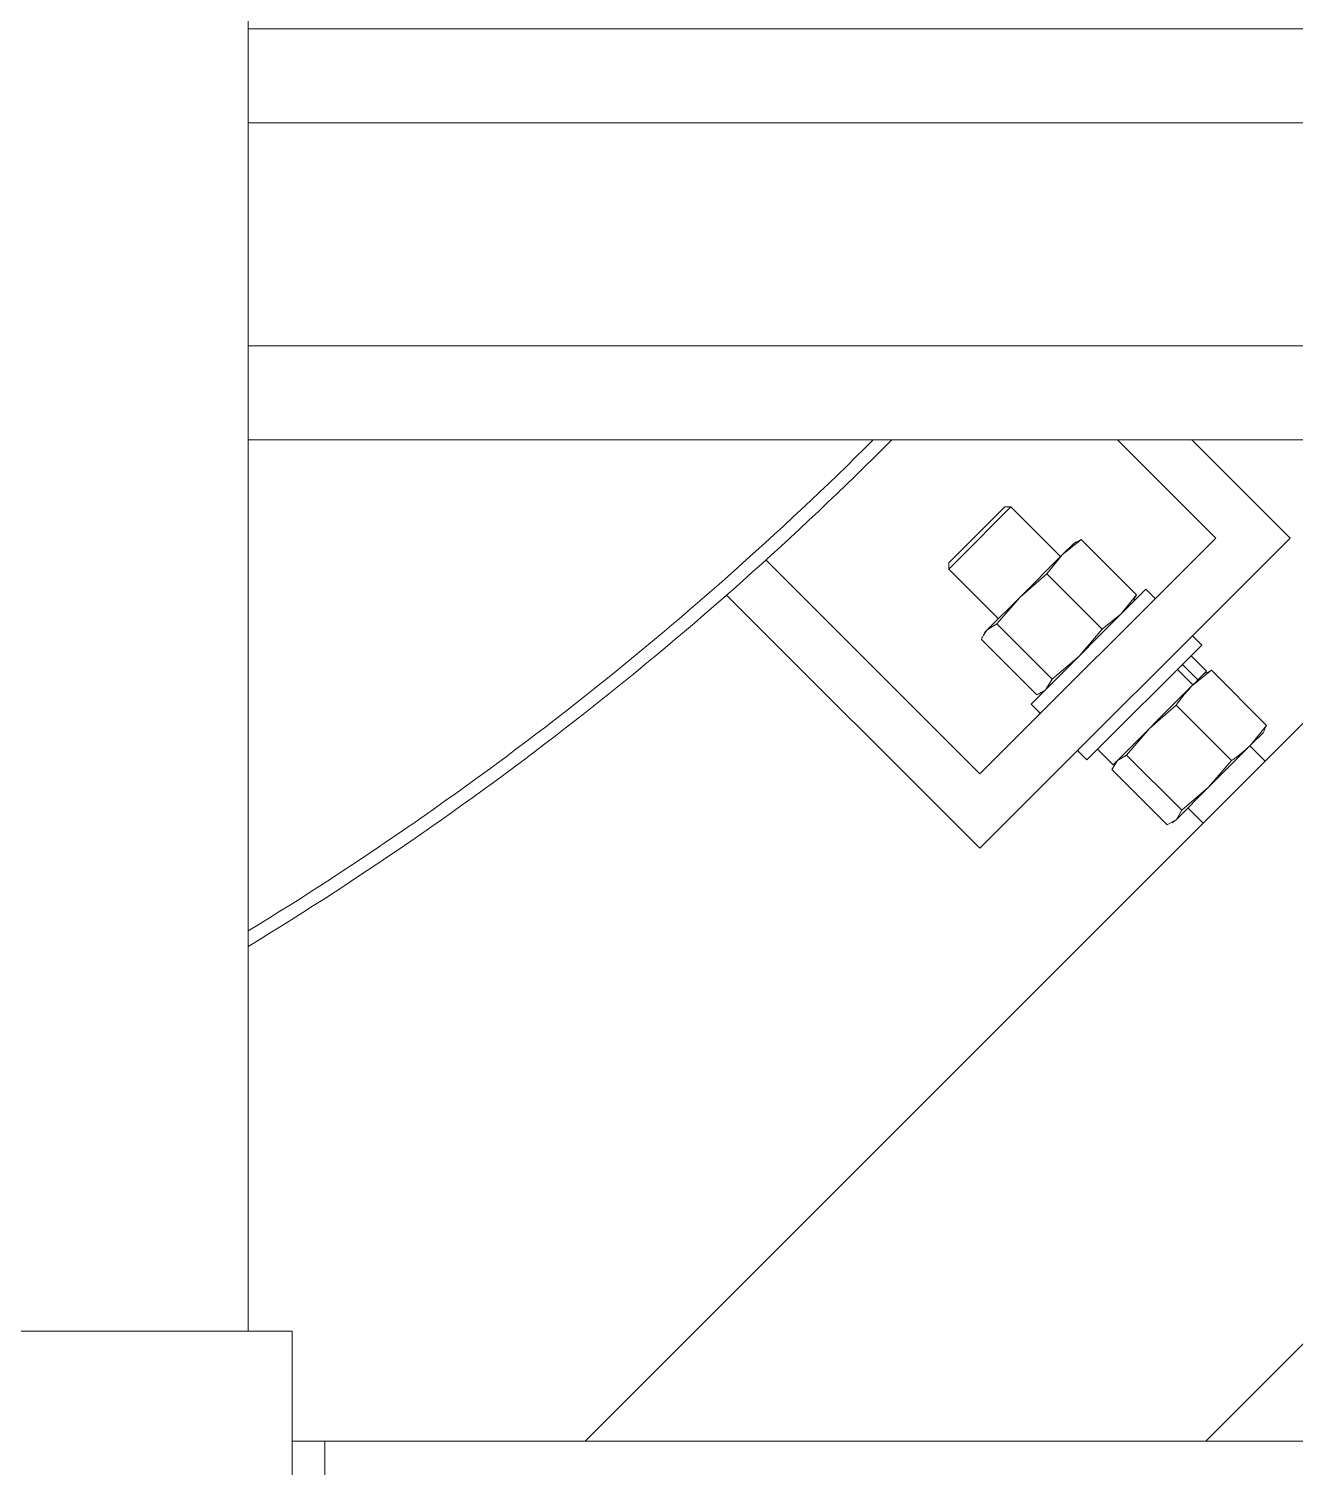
# Model space of a CAD drawing. Header units: millimetres. Extents: x 163705 to 1616509, y 81827 to 302547.
# Drawn here: x 1351919.5 to 1352208.1, y 143278.7 to 143606.5 of the extents above; entities that cross this region are included whole.
import ezdxf

# ---------------------------------------------------------------- set-up
doc = ezdxf.new("R2010")
doc.units = ezdxf.units.MM
doc.header["$LTSCALE"] = 10
doc.layers.add('1-设备轮廓', color=2, linetype='Continuous', lineweight=18)

# ---------------------------------------------------------------- blocks, each defined once
blk = doc.blocks.new('G$CE9C43516')
for p, q in [((1773.5, 530), (1773.5, 2030)), ((2321, 975.7106781186594), (1850.289321881311, 505)), ((2321, 834.2893218813406), (1991.71067811863, 505)), ((2081.933699502086, 826.8299999999872), (1773.5, 826.8299999999872)), ((2150.689321881335, 805.3999999999942), (1773.5, 805.3999999999942)), ((2099.889321881346, 754.6000000000058), (1773.5, 754.6000000000058)), ((2078.459321881353, 733.1700000000128), (1773.5, 733.1700000000128)), ((1971.570115370152, 733.1700000000128), (1993.961074225313, 710.7790411448223)), ((2010.931636973808, 710.7790411448223), (1988.540678118647, 733.1700000000128)), ((1934.992456676904, 706.964752528962), (1945.877813104657, 717.8501089566853)), ((1947.292026667041, 717.8501089566853), (1935.197186191741, 705.7552684814436)), ((1947.292026667041, 717.8501089566853), (1945.877813104657, 717.8501089566853)), ((1958.605735165998, 706.5364004576986), (1947.292026667041, 717.8501089566853)), ((1940.220958855178, 640.068363026192), (2010.931636973808, 710.7790411448223)), ((1993.961074225313, 710.7790411448223), (1940.220958855178, 657.0389257746574)), ((1958.999158559134, 706.9298238508636), (1963.335947165557, 710.4302099416091)), ((1958.999158559134, 706.9298238508636), (1961.6235032322, 709.5541685239295)), ((1962.260717689001, 709.9220644620946), (1961.6235032322, 709.5541685239295)), ((1963.335947165557, 710.4302099416091), (1962.351408946794, 709.8214876394195)), ((1975.934573492443, 697.831583614694), (1963.335947165557, 710.4302099416091)), ((1940.220958855178, 657.0389257746574), (1891.478551521141, 705.7813331086654)), ((1933.149891043315, 705.1221868953435), (1934.992456676904, 706.964752528962)), ((1935.197186191741, 705.7552684814436), (1933.149891043315, 703.7079733329592)), ((1933.149891043315, 705.1221868953435), (1933.149891043315, 703.7079733329592)), ((1949.389031933737, 697.3196972254664), (1958.999158559134, 706.9298238508636)), ((1955.49877246836, 702.5930352444411), (1958.999158559134, 706.9298238508636)), ((1933.149891043315, 703.7079733329592), (1944.463599542272, 692.3942648339726)), ((1949.389031933737, 697.3196972254664), (1955.49877246836, 702.5930352444411)), ((1968.097398795304, 689.994408917526), (1955.49877246836, 702.5930352444411)), ((1978.051171648607, 699.1117792552395), (1951.888220744731, 672.9488283513638)), ((1980.172491992183, 696.9904589116923), (1978.051171648607, 699.1117792552395)), ((1882.51073229633, 697.7785895849811), (1940.220958855178, 640.068363026192)), ((1941.924540728738, 689.8552060204674), (1949.389031933737, 697.3196972254664)), ((1944.115693914762, 691.2099566908728), (1949.389031933737, 697.3196972254664)), ((1975.934573492443, 697.831583614694), (1972.434187401668, 693.4947950083006)), ((1975.058532074792, 696.1191396813956), (1975.426428012899, 696.7563541381678)), ((1975.325851190253, 696.8470453959599), (1975.934573492443, 697.831583614694)), ((1972.434187401668, 693.4947950083006), (1968.097398795304, 689.994408917526)), ((1941.44583147607, 689.3764967677707), (1941.077935537905, 688.7392823109694)), ((1941.44583147607, 689.3764967677707), (1941.924540728738, 689.8552060204674)), ((1941.924540728738, 689.8552060204674), (1944.115693914762, 691.2099566908728)), ((1956.714320241706, 678.6113303639577), (1944.115693914762, 691.2099566908728)), ((1968.097398795304, 689.994408917526), (1962.824060776329, 683.8846683829324)), ((1990.779093710007, 686.3838571938977), (1988.657773366431, 688.505177537445)), ((1953.168416385306, 675.0654265075282), (1940.569790058362, 687.6640528344433)), ((1990.779093710007, 686.3838571938977), (1964.616142806073, 660.2209062899929)), ((1962.824060776329, 683.8846683829324), (1956.714320241706, 678.6113303639577)), ((1989.914544748899, 678.4482404209557), (1986.379010842997, 681.9837743268872)), ((1991.89226798655, 680.4259636585775), (1988.356734080589, 683.961497564509)), ((1956.714320241706, 678.6113303639577), (1955.35956957133, 676.4201771779335)), ((1988.772987117118, 677.3066827891453), (1985.237453211157, 680.8422166950768)), ((1988.548617095454, 677.0823127674812), (1992.977993667766, 680.6752868241747)), ((1991.89226798655, 680.4259636585775), (1989.914544748899, 678.4482404209557)), ((1991.901217020582, 680.190101720771), (1991.321988042037, 679.8556837140932)), ((1992.977993667766, 680.6752868241747), (1991.968475952861, 680.0736058328184)), ((2005.57661999471, 668.0766604972596), (1992.977993667766, 680.6752868241747)), ((1954.243645861803, 675.5735719870427), (1954.880860318604, 675.9414679252077)), ((1988.772987117118, 677.3066827891453), (1970.574036341393, 659.1077320134209)), ((1988.772987117118, 677.3066827891453), (1989.477523802256, 678.0112194742542)), ((1989.914544748899, 678.4482404209557), (1989.477523802256, 678.0112194742542)), ((1951.888220744731, 672.9488283513638), (1954.009541088308, 670.8275080077874)), ((1978.874121657922, 667.4078173299786), (1984.955643038731, 672.6529361951398)), ((1997.554269365675, 660.0543098682247), (1984.955643038731, 672.6529361951398)), ((1973.629002792761, 661.3262959491694), (1978.874121657922, 667.4078173299786)), ((2005.57661999471, 668.0766604972596), (2001.983645937988, 663.6472839249473)), ((2004.757016884629, 666.4206548715592), (2001.983645937988, 663.6472839249473)), ((2004.757016884629, 666.4206548715592), (2005.091434891277, 666.999883850076)), ((2004.974939003354, 667.0671427823545), (2005.57661999471, 668.0766604972596)), ((1962.494822462555, 662.3422266335401), (1964.616142806073, 660.2209062899929)), ((1967.038502435491, 662.6432659193524), (1970.574036341393, 659.1077320134209)), ((1992.309150500456, 653.9727884874155), (2001.983645937988, 663.6472839249473)), ((2005.215728752548, 659.9264068712073), (2001.739248818369, 663.4028868053283)), ((1970.324713175825, 658.0220063322049), (1971.55865672644, 660.0923523984966)), ((1971.144316285907, 659.6780119579344), (1970.8098982792, 659.0987829793885)), ((1971.55865672644, 660.0923523984966), (1973.629002792761, 661.3262959491694)), ((1986.227629119647, 648.7276696222543), (1973.629002792761, 661.3262959491694)), ((1997.554269365675, 660.0543098682247), (1992.309150500456, 653.9727884874155)), ((1982.923339502711, 645.4233800052898), (1970.324713175825, 658.0220063322049)), ((1984.993685569032, 646.6573235559626), (1992.309150500456, 653.9727884874155)), ((1992.309150500456, 653.9727884874155), (1986.227629119647, 648.7276696222543)), ((1987.597113194643, 649.2607511816022), (1991.073593128764, 645.7842712474521)), ((1984.993685569032, 646.6573235559626), (1982.923339502711, 645.4233800052898)), ((1984.000116149895, 645.9085651086934), (1984.579345128441, 646.2429831153713)), ((1984.579345128441, 646.2429831153713), (1984.993685569032, 646.6573235559626)), ((1986.227629119647, 648.7276696222543), (1984.993685569032, 646.6573235559626)), ((1298.5, 530), (1783.5, 530)), ((1783.5, 430), (1783.5, 530)), ((1783.5, 505), (1791, 505)), ((1791, 505), (1791, 280)), ((2321, 505), (1791, 505))]:
    blk.add_line(p, q)
for radius, start, end in [(772.0000000000001, 301.4243985885702, 314.9008784324531), (774.9999999999997, 301.2889852980572, 315.123005757213)]:
    blk.add_arc((1371, 1280), radius, start, end)
for points, knots in [([(1940.569790058362, 687.6640528344433), (1940.645845021761, 687.8526267455891), (1940.983811833314, 688.6905960330332), (1941.513810925942, 689.3467279320175), (1941.924540728738, 689.8552060204674)], [0, 0, 0, 0, 0.2250367811362417, 1, 1, 1, 1]), ([(1954.200608222221, 675.62832165687), (1954.048890375881, 675.5127612242068), (1953.745775428135, 675.2818846638838), (1953.360733587237, 675.1375283088128), (1953.168416385306, 675.0654265075282)], [0, 0, 0, 0, 0.5005290813909277, 1, 1, 1, 1]), ([(1984.955643038731, 672.6529361951398), (1985.198735395039, 673.0085474991938), (1986.278969279898, 674.5887838599447), (1987.557670602517, 675.9936179889191), (1988.548617095454, 677.0823127674812)], [0, 0, 0, 0, 0.2250367811362559, 1, 1, 1, 1]), ([(2001.983645937988, 663.6472839249473), (2000.894951159426, 662.6563374320103), (1999.490117030451, 661.3776361093915), (1997.909880669729, 660.2974022245617), (1997.554269365675, 660.0543098682247)], [0, 0, 0, 0, 0.7749632188637424, 0.9999999999999999, 0.9999999999999999, 0.9999999999999999, 0.9999999999999999])]:
    blk.add_open_spline(points, degree=3, knots=knots)

msp = doc.modelspace()

# ---------------------------------------------------------------- block references
at = {"layer": '1-设备轮廓'}
msp.add_blockref('G$CE9C43516', (1350195.993344874, 142779.6317335198), dxfattribs=at)

doc.saveas('drawing.dxf')
